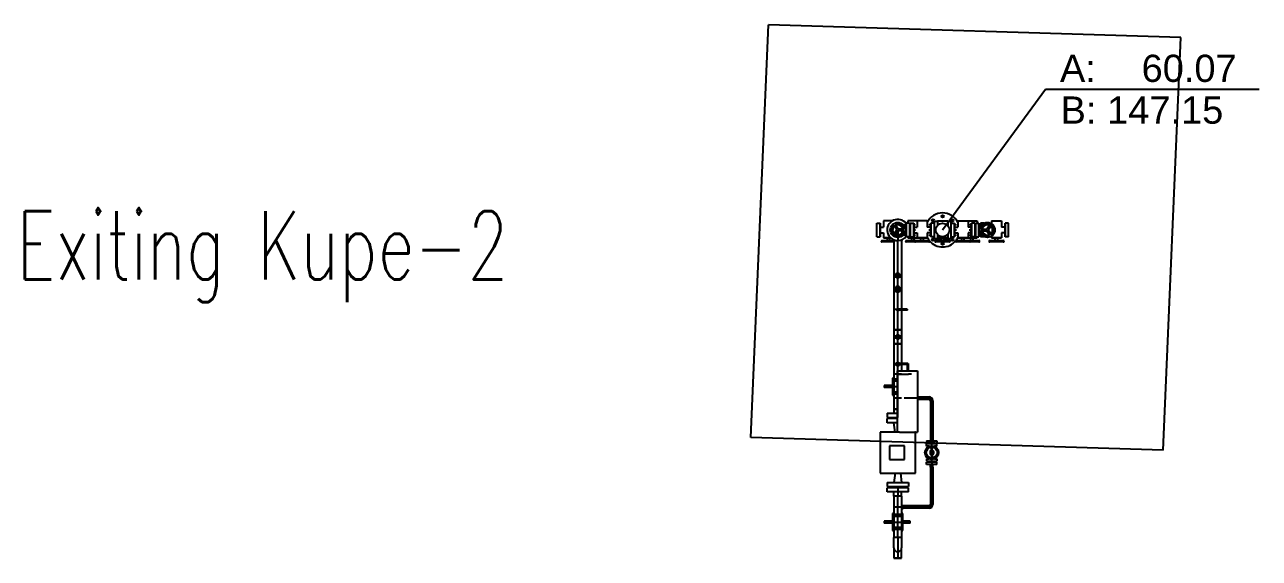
# Model space of a CAD drawing. Header units: inches. Extents: x 517790 to 538444, y 301815 to 302461.
# Drawn here: x 517935.53 to 517952.66, y 302345.49 to 302352.89 of the extents above; entities that cross this region are included whole.
import ezdxf
from ezdxf.enums import TextEntityAlignment as Align

# ---------------------------------------------------------------- set-up
doc = ezdxf.new("R2010")
doc.units = ezdxf.units.IN
doc.header["$MEASUREMENT"] = 0
doc.layers.add('硅胶总平面底图 工艺装置区', color=253, linetype='Continuous')
doc.layers.add('硅胶总平面底图0804', color=253, linetype='Continuous')
doc.styles.add('HZTXTS', font='SIMPLEXS.shx', dxfattribs={"width": 0.7, "height": 800, "bigfont": 'HZTXT.shx'})
doc.styles.get("Standard").update_dxf_attribs({"font": 'arial.ttf'})

msp = doc.modelspace()

# ---------------------------------------------------------------- linework, layer by layer
at = {"layer": '硅胶总平面底图 工艺装置区', "color": 253, "linetype": 'Continuous', "lineweight": -3}
for p, q in [((517948.267, 302350.047), (517949.697, 302351.997)), ((517949.697, 302351.997), (517952.662, 302351.997)), ((517947.518, 302350.173), (517947.447, 302350.173)), ((517947.518, 302350.173), (517947.447, 302350.173)), ((517947.447, 302350.173), (517947.447, 302350.084)), ((517947.57, 302350.173), (517947.518, 302350.173)), ((517947.57, 302350.173), (517947.518, 302350.173)), ((517947.857, 302350.173), (517947.786, 302350.173)), ((517947.857, 302350.173), (517947.786, 302350.173)), ((517947.786, 302350.173), (517947.786, 302350.141)), ((517947.913, 302350.173), (517947.857, 302350.173)), ((517947.913, 302350.173), (517947.857, 302350.173)), ((517948.054, 302350.173), (517947.913, 302350.173)), ((517948.054, 302350.173), (517947.913, 302350.173)), ((517947.913, 302350.173), (517947.913, 302350.084)), ((517948.054, 302350.173), (517948.054, 302350.084)), ((517948.149, 302350.165), (517948.149, 302349.929)), ((517948.149, 302350.165), (517948.149, 302349.929)), ((517948.196, 302350.165), (517948.149, 302350.165)), ((517948.196, 302350.165), (517948.149, 302350.165)), ((517948.196, 302350.173), (517948.338, 302350.173)), ((517948.196, 302350.173), (517948.338, 302350.173)), ((517948.196, 302350.173), (517948.196, 302350.109)), ((517948.338, 302350.173), (517948.338, 302350.109)), ((517948.385, 302350.165), (517948.338, 302350.165)), ((517948.385, 302350.165), (517948.338, 302350.165)), ((517948.385, 302349.929), (517948.385, 302350.165)), ((517948.385, 302349.929), (517948.385, 302350.165)), ((517948.479, 302350.173), (517948.621, 302350.173)), ((517948.479, 302350.173), (517948.621, 302350.173)), ((517948.479, 302350.173), (517948.479, 302350.084)), ((517948.621, 302350.173), (517948.677, 302350.173)), ((517948.621, 302350.173), (517948.677, 302350.173)), ((517948.621, 302350.173), (517948.621, 302350.084)), ((517948.677, 302350.173), (517948.748, 302350.173)), ((517948.677, 302350.173), (517948.748, 302350.173)), ((517948.748, 302350.173), (517948.748, 302350.141)), ((517948.945, 302350.173), (517949.016, 302350.173)), ((517948.945, 302350.173), (517949.016, 302350.173)), ((517948.945, 302350.173), (517948.945, 302350.134)), ((517949.016, 302350.173), (517949.086, 302350.173)), ((517949.016, 302350.173), (517949.086, 302350.173)), ((517949.086, 302350.173), (517949.086, 302350.084)), ((517947.353, 302349.952), (517947.353, 302350.141)), ((517947.353, 302349.952), (517947.353, 302350.141)), ((517947.353, 302350.141), (517947.4, 302350.141)), ((517947.4, 302350.141), (517947.4, 302349.952)), ((517947.4, 302349.952), (517947.4, 302350.141)), ((517947.4, 302350.084), (517947.447, 302350.084)), ((517947.4, 302350.009), (517947.447, 302350.009)), ((517947.447, 302350.009), (517947.447, 302349.937)), ((517947.594, 302350.115), (517947.634, 302350.047)), ((517947.594, 302349.978), (517947.634, 302350.047)), ((517947.611, 302350.124), (517947.65, 302350.056)), ((517947.611, 302349.969), (517947.65, 302350.037)), ((517947.645, 302350.037), (517947.645, 302349.903)), ((517947.729, 302350.056), (517947.65, 302350.056)), ((517947.729, 302350.037), (517947.65, 302350.037)), ((517947.705, 302350.084), (517947.721, 302350.084)), ((517947.721, 302350.084), (517947.705, 302350.084)), ((517947.705, 302350.009), (517947.721, 302350.009)), ((517947.721, 302350.009), (517947.705, 302350.009)), ((517947.742, 302350.127), (517947.742, 302350.108)), ((517947.742, 302350.108), (517947.742, 302350.127)), ((517947.763, 302350.127), (517947.742, 302350.127)), ((517947.763, 302350.108), (517947.742, 302350.108)), ((517947.742, 302350.084), (517947.763, 302350.084)), ((517947.763, 302350.084), (517947.742, 302350.084)), ((517947.742, 302350.009), (517947.763, 302350.009)), ((517947.763, 302350.009), (517947.742, 302350.009)), ((517947.763, 302350.056), (517947.748, 302350.056)), ((517947.763, 302350.037), (517947.748, 302350.037)), ((517947.763, 302349.952), (517947.763, 302350.141)), ((517947.763, 302350.141), (517947.763, 302349.952)), ((517947.81, 302350.141), (517947.763, 302350.141)), ((517947.81, 302350.141), (517947.763, 302350.141)), ((517947.81, 302350.141), (517947.81, 302349.952)), ((517947.81, 302350.141), (517947.81, 302349.952)), ((517947.818, 302350.127), (517947.81, 302350.127)), ((517947.818, 302350.108), (517947.81, 302350.108)), ((517947.818, 302350.056), (517947.81, 302350.056)), ((517947.818, 302350.037), (517947.81, 302350.037)), ((517947.818, 302350.141), (517947.818, 302349.952)), ((517947.818, 302350.141), (517947.818, 302349.952)), ((517947.818, 302350.141), (517947.866, 302350.141)), ((517947.866, 302349.952), (517947.866, 302350.141)), ((517947.866, 302350.141), (517947.866, 302349.952)), ((517947.884, 302350.127), (517947.866, 302350.127)), ((517947.884, 302350.108), (517947.866, 302350.108)), ((517947.866, 302350.084), (517947.913, 302350.084)), ((517947.884, 302350.056), (517947.866, 302350.056)), ((517947.884, 302350.037), (517947.866, 302350.037)), ((517947.866, 302350.009), (517947.913, 302350.009)), ((517947.884, 302350.108), (517947.884, 302350.127)), ((517947.884, 302350.108), (517947.884, 302350.127)), ((517947.884, 302350.037), (517947.884, 302350.056)), ((517947.884, 302350.037), (517947.884, 302350.056)), ((517947.913, 302350.009), (517947.913, 302349.937)), ((517948.102, 302350.084), (517948.054, 302350.084)), ((517948.054, 302350.009), (517948.054, 302349.937)), ((517948.102, 302350.009), (517948.054, 302350.009)), ((517948.089, 302350.127), (517948.089, 302350.108)), ((517948.089, 302350.108), (517948.089, 302350.127)), ((517948.102, 302350.127), (517948.089, 302350.127)), ((517948.102, 302350.108), (517948.089, 302350.108)), ((517948.089, 302350.056), (517948.089, 302350.037)), ((517948.089, 302350.037), (517948.089, 302350.056)), ((517948.102, 302350.056), (517948.089, 302350.056)), ((517948.102, 302350.037), (517948.089, 302350.037)), ((517948.102, 302349.952), (517948.102, 302350.141)), ((517948.102, 302350.141), (517948.102, 302349.952)), ((517948.149, 302350.141), (517948.102, 302350.141)), ((517948.385, 302350.141), (517948.432, 302350.141)), ((517948.432, 302349.952), (517948.432, 302350.141)), ((517948.432, 302350.141), (517948.432, 302349.952)), ((517948.432, 302350.127), (517948.445, 302350.127)), ((517948.432, 302350.108), (517948.445, 302350.108)), ((517948.432, 302350.084), (517948.479, 302350.084)), ((517948.432, 302350.056), (517948.445, 302350.056)), ((517948.432, 302350.037), (517948.445, 302350.037)), ((517948.432, 302350.009), (517948.479, 302350.009)), ((517948.445, 302350.127), (517948.445, 302350.108)), ((517948.445, 302350.108), (517948.445, 302350.127)), ((517948.445, 302350.056), (517948.445, 302350.037)), ((517948.445, 302350.037), (517948.445, 302350.056)), ((517948.479, 302350.009), (517948.479, 302349.937)), ((517948.668, 302350.084), (517948.621, 302350.084)), ((517948.621, 302350.009), (517948.621, 302349.937)), ((517948.668, 302350.009), (517948.621, 302350.009)), ((517948.65, 302350.108), (517948.65, 302350.127)), ((517948.65, 302350.108), (517948.65, 302350.127)), ((517948.65, 302350.127), (517948.668, 302350.127)), ((517948.65, 302350.108), (517948.668, 302350.108)), ((517948.65, 302350.037), (517948.65, 302350.056)), ((517948.65, 302350.037), (517948.65, 302350.056)), ((517948.65, 302350.056), (517948.668, 302350.056)), ((517948.65, 302350.037), (517948.668, 302350.037)), ((517948.668, 302349.952), (517948.668, 302350.141)), ((517948.668, 302350.141), (517948.668, 302349.952)), ((517948.715, 302350.141), (517948.668, 302350.141)), ((517948.715, 302350.141), (517948.715, 302349.952)), ((517948.715, 302350.141), (517948.715, 302349.952)), ((517948.715, 302350.127), (517948.724, 302350.127)), ((517948.715, 302350.108), (517948.724, 302350.108)), ((517948.715, 302350.056), (517948.724, 302350.056)), ((517948.715, 302350.037), (517948.724, 302350.037)), ((517948.724, 302350.141), (517948.724, 302349.952)), ((517948.724, 302350.141), (517948.724, 302349.952)), ((517948.724, 302350.141), (517948.771, 302350.141)), ((517948.724, 302350.141), (517948.771, 302350.141)), ((517948.771, 302349.952), (517948.771, 302350.141)), ((517948.771, 302350.141), (517948.771, 302349.952)), ((517948.771, 302350.127), (517948.792, 302350.127)), ((517948.771, 302350.108), (517948.792, 302350.108)), ((517948.792, 302350.084), (517948.771, 302350.084)), ((517948.771, 302350.084), (517948.792, 302350.084)), ((517948.771, 302350.056), (517948.785, 302350.056)), ((517948.771, 302350.037), (517948.785, 302350.037)), ((517948.792, 302350.009), (517948.771, 302350.009)), ((517948.771, 302350.009), (517948.792, 302350.009)), ((517948.792, 302350.127), (517948.792, 302350.108)), ((517948.792, 302350.108), (517948.792, 302350.127)), ((517948.795, 302350.127), (517948.792, 302350.127)), ((517948.795, 302350.108), (517948.792, 302350.108)), ((517948.795, 302350.141), (517948.795, 302350.09)), ((517948.795, 302350.09), (517948.795, 302350.141)), ((517948.842, 302350.141), (517948.795, 302350.141)), ((517948.795, 302350.003), (517948.795, 302349.952)), ((517948.795, 302349.952), (517948.795, 302350.003)), ((517948.804, 302350.056), (517948.883, 302350.056)), ((517948.804, 302350.037), (517948.883, 302350.037)), ((517948.829, 302350.084), (517948.813, 302350.084)), ((517948.813, 302350.084), (517948.829, 302350.084)), ((517948.829, 302350.009), (517948.813, 302350.009)), ((517948.813, 302350.009), (517948.829, 302350.009)), ((517948.842, 302350.139), (517948.842, 302350.141)), ((517948.842, 302350.139), (517948.842, 302350.141)), ((517948.923, 302350.124), (517948.883, 302350.056)), ((517948.923, 302349.969), (517948.883, 302350.037)), ((517948.939, 302350.115), (517948.9, 302350.047)), ((517948.939, 302349.978), (517948.9, 302350.047)), ((517949.134, 302350.084), (517949.086, 302350.084)), ((517949.134, 302350.009), (517949.086, 302350.009)), ((517949.086, 302350.009), (517949.086, 302349.937)), ((517949.134, 302350.141), (517949.134, 302349.952)), ((517949.134, 302349.952), (517949.134, 302350.141)), ((517949.181, 302350.141), (517949.134, 302350.141)), ((517949.181, 302349.952), (517949.181, 302350.141)), ((517949.181, 302349.952), (517949.181, 302350.141)), ((517947.353, 302349.952), (517947.4, 302349.952)), ((517947.424, 302349.899), (517947.591, 302349.899)), ((517947.591, 302349.88), (517947.424, 302349.88)), ((517947.447, 302349.937), (517947.518, 302349.937)), ((517947.518, 302349.937), (517947.447, 302349.937)), ((517947.502, 302349.899), (517947.502, 302349.937)), ((517947.518, 302349.937), (517947.547, 302349.937)), ((517947.547, 302349.937), (517947.518, 302349.937)), ((517947.535, 302349.899), (517947.535, 302349.937)), ((517947.591, 302349.91), (517947.591, 302349.903)), ((517947.615, 302349.903), (517947.591, 302349.903)), ((517947.591, 302349.903), (517947.591, 302349.414)), ((517947.615, 302349.903), (517947.591, 302349.903)), ((517947.645, 302349.9), (517947.645, 302349.903)), ((517947.645, 302349.903), (517947.645, 302349.903)), ((517947.645, 302349.903), (517947.645, 302349.903)), ((517947.645, 302349.447), (517947.645, 302349.9)), ((517947.699, 302349.903), (517947.674, 302349.903)), ((517947.699, 302349.903), (517947.674, 302349.903)), ((517947.699, 302349.903), (517947.699, 302349.91)), ((517947.699, 302349.903), (517947.699, 302349.414)), ((517947.742, 302349.985), (517947.742, 302349.966)), ((517947.742, 302349.966), (517947.742, 302349.985)), ((517947.763, 302349.985), (517947.742, 302349.985)), ((517947.763, 302349.966), (517947.742, 302349.966)), ((517947.81, 302349.952), (517947.763, 302349.952)), ((517947.81, 302349.952), (517947.763, 302349.952)), ((517947.763, 302349.899), (517947.889, 302349.899)), ((517947.889, 302349.88), (517947.763, 302349.88)), ((517947.786, 302349.952), (517947.786, 302349.937)), ((517947.786, 302349.937), (517947.857, 302349.937)), ((517947.857, 302349.937), (517947.786, 302349.937)), ((517947.818, 302349.985), (517947.81, 302349.985)), ((517947.818, 302349.966), (517947.81, 302349.966)), ((517947.818, 302349.952), (517947.866, 302349.952)), ((517947.84, 302349.899), (517947.84, 302349.937)), ((517947.857, 302349.937), (517947.913, 302349.937)), ((517947.913, 302349.937), (517947.857, 302349.937)), ((517947.884, 302349.985), (517947.866, 302349.985)), ((517947.884, 302349.966), (517947.866, 302349.966)), ((517947.873, 302349.899), (517947.873, 302349.937)), ((517947.884, 302349.966), (517947.884, 302349.985)), ((517947.884, 302349.966), (517947.884, 302349.985)), ((517947.889, 302349.899), (517948.078, 302349.899)), ((517948.078, 302349.88), (517947.889, 302349.88)), ((517947.913, 302349.937), (517948.054, 302349.937)), ((517948.054, 302349.937), (517947.913, 302349.937)), ((517947.967, 302349.899), (517947.967, 302349.937)), ((517948, 302349.899), (517948, 302349.937)), ((517948.089, 302349.985), (517948.089, 302349.966)), ((517948.089, 302349.966), (517948.089, 302349.985)), ((517948.102, 302349.985), (517948.089, 302349.985)), ((517948.102, 302349.966), (517948.089, 302349.966)), ((517948.149, 302349.952), (517948.102, 302349.952)), ((517948.149, 302349.929), (517948.25, 302349.929)), ((517948.149, 302349.929), (517948.25, 302349.929)), ((517948.172, 302349.899), (517948.361, 302349.899)), ((517948.361, 302349.88), (517948.172, 302349.88)), ((517948.196, 302349.984), (517948.196, 302349.937)), ((517948.338, 302349.937), (517948.196, 302349.937)), ((517948.196, 302349.937), (517948.338, 302349.937)), ((517948.25, 302349.899), (517948.25, 302349.937)), ((517948.283, 302349.899), (517948.283, 302349.937)), ((517948.283, 302349.929), (517948.385, 302349.929)), ((517948.283, 302349.929), (517948.385, 302349.929)), ((517948.338, 302349.984), (517948.338, 302349.937)), ((517948.385, 302349.952), (517948.432, 302349.952)), ((517948.432, 302349.985), (517948.445, 302349.985)), ((517948.432, 302349.966), (517948.445, 302349.966)), ((517948.445, 302349.985), (517948.445, 302349.966)), ((517948.445, 302349.966), (517948.445, 302349.985)), ((517948.456, 302349.899), (517948.644, 302349.899)), ((517948.644, 302349.88), (517948.456, 302349.88)), ((517948.621, 302349.937), (517948.479, 302349.937)), ((517948.479, 302349.937), (517948.621, 302349.937)), ((517948.534, 302349.899), (517948.534, 302349.937)), ((517948.567, 302349.899), (517948.567, 302349.937)), ((517948.677, 302349.937), (517948.621, 302349.937)), ((517948.621, 302349.937), (517948.677, 302349.937)), ((517948.644, 302349.899), (517948.771, 302349.899)), ((517948.771, 302349.88), (517948.644, 302349.88)), ((517948.65, 302349.966), (517948.65, 302349.985)), ((517948.65, 302349.966), (517948.65, 302349.985)), ((517948.65, 302349.985), (517948.668, 302349.985)), ((517948.65, 302349.966), (517948.668, 302349.966)), ((517948.66, 302349.899), (517948.66, 302349.937)), ((517948.715, 302349.952), (517948.668, 302349.952)), ((517948.748, 302349.937), (517948.677, 302349.937)), ((517948.677, 302349.937), (517948.748, 302349.937)), ((517948.693, 302349.899), (517948.693, 302349.937)), ((517948.715, 302349.985), (517948.724, 302349.985)), ((517948.715, 302349.966), (517948.724, 302349.966)), ((517948.724, 302349.952), (517948.771, 302349.952)), ((517948.724, 302349.952), (517948.771, 302349.952)), ((517948.748, 302349.952), (517948.748, 302349.937)), ((517948.771, 302349.985), (517948.792, 302349.985)), ((517948.771, 302349.966), (517948.792, 302349.966)), ((517948.792, 302349.985), (517948.792, 302349.966)), ((517948.792, 302349.966), (517948.792, 302349.985)), ((517948.795, 302349.985), (517948.792, 302349.985)), ((517948.795, 302349.966), (517948.792, 302349.966)), ((517948.842, 302349.952), (517948.795, 302349.952)), ((517948.842, 302349.952), (517948.842, 302349.954)), ((517948.842, 302349.952), (517948.842, 302349.954)), ((517948.921, 302349.899), (517949.11, 302349.899)), ((517949.11, 302349.88), (517948.921, 302349.88)), ((517948.945, 302349.959), (517948.945, 302349.937)), ((517949.016, 302349.937), (517948.945, 302349.937)), ((517948.945, 302349.937), (517949.016, 302349.937)), ((517948.999, 302349.899), (517948.999, 302349.937)), ((517949.086, 302349.937), (517949.016, 302349.937)), ((517949.016, 302349.937), (517949.086, 302349.937)), ((517949.032, 302349.899), (517949.032, 302349.937)), ((517949.181, 302349.952), (517949.134, 302349.952)), ((517947.699, 302349.414), (517947.591, 302349.414)), ((517947.591, 302349.414), (517947.591, 302349.225)), ((517947.598, 302349.43), (517947.645, 302349.43)), ((517947.598, 302349.43), (517947.598, 302349.398)), ((517947.598, 302349.398), (517947.645, 302349.398)), ((517947.645, 302349.414), (517947.645, 302349.447)), ((517947.645, 302349.43), (517947.692, 302349.43)), ((517947.645, 302349.381), (517947.645, 302349.414)), ((517947.645, 302349.414), (517947.645, 302349.414)), ((517947.645, 302349.414), (517947.645, 302349.414)), ((517947.645, 302349.398), (517947.692, 302349.398)), ((517947.645, 302349.265), (517947.645, 302349.381)), ((517947.692, 302349.43), (517947.692, 302349.398)), ((517947.699, 302349.414), (517947.699, 302349.225)), ((517947.699, 302349.225), (517947.591, 302349.225)), ((517947.591, 302349.225), (517947.591, 302348.942)), ((517947.598, 302349.241), (517947.645, 302349.241)), ((517947.598, 302349.241), (517947.598, 302349.21)), ((517947.598, 302349.21), (517947.645, 302349.21)), ((517947.645, 302349.225), (517947.645, 302349.265)), ((517947.645, 302349.241), (517947.692, 302349.241)), ((517947.645, 302349.186), (517947.645, 302349.225)), ((517947.645, 302349.225), (517947.645, 302349.225)), ((517947.645, 302349.225), (517947.645, 302349.225)), ((517947.645, 302349.21), (517947.692, 302349.21)), ((517947.645, 302348.957), (517947.645, 302349.186)), ((517947.692, 302349.241), (517947.692, 302349.21)), ((517947.699, 302349.225), (517947.699, 302348.949)), ((517947.699, 302348.942), (517947.591, 302348.942)), ((517947.591, 302348.942), (517947.591, 302348.663)), ((517947.645, 302348.949), (517947.645, 302348.957)), ((517947.645, 302348.927), (517947.645, 302348.935)), ((517947.645, 302348.663), (517947.645, 302348.927)), ((517947.775, 302348.949), (517947.652, 302348.949)), ((517947.775, 302348.935), (517947.652, 302348.935)), ((517947.699, 302348.935), (517947.699, 302348.663)), ((517947.775, 302348.949), (517947.775, 302348.942)), ((517947.775, 302348.942), (517947.775, 302348.935)), ((517947.699, 302348.663), (517947.591, 302348.663)), ((517947.591, 302348.663), (517947.645, 302348.663)), ((517947.591, 302348.663), (517947.591, 302348.466)), ((517947.645, 302348.663), (517947.645, 302348.663)), ((517947.645, 302348.663), (517947.645, 302348.663)), ((517947.645, 302348.593), (517947.645, 302348.663)), ((517947.645, 302348.663), (517947.699, 302348.663)), ((517947.699, 302348.663), (517947.699, 302348.466)), ((517947.699, 302348.466), (517947.591, 302348.466)), ((517947.591, 302348.466), (517947.591, 302348.187)), ((517947.591, 302348.466), (517947.645, 302348.466)), ((517947.598, 302348.58), (517947.645, 302348.58)), ((517947.598, 302348.58), (517947.598, 302348.549)), ((517947.598, 302348.549), (517947.645, 302348.549)), ((517947.645, 302348.536), (517947.645, 302348.593)), ((517947.645, 302348.58), (517947.692, 302348.58)), ((517947.645, 302348.549), (517947.692, 302348.549)), ((517947.645, 302348.466), (517947.645, 302348.536)), ((517947.645, 302348.213), (517947.645, 302348.466)), ((517947.645, 302348.466), (517947.645, 302348.466)), ((517947.645, 302348.466), (517947.699, 302348.466)), ((517947.692, 302348.58), (517947.692, 302348.549)), ((517947.699, 302348.466), (517947.699, 302348.194)), ((517947.699, 302348.187), (517947.591, 302348.187)), ((517947.591, 302348.187), (517947.591, 302348.045)), ((517947.645, 302348.194), (517947.645, 302348.213)), ((517947.645, 302348.161), (517947.645, 302348.18)), ((517947.645, 302348.092), (517947.645, 302348.161)), ((517947.784, 302348.194), (517947.67, 302348.194)), ((517947.784, 302348.18), (517947.67, 302348.18)), ((517947.699, 302348.18), (517947.699, 302348.092)), ((517947.775, 302348.196), (517947.782, 302348.196)), ((517947.775, 302348.196), (517947.775, 302348.194)), ((517947.775, 302348.18), (517947.775, 302348.092)), ((517947.782, 302348.196), (517947.789, 302348.196)), ((517947.784, 302348.194), (517947.784, 302348.187)), ((517947.784, 302348.187), (517947.784, 302348.18)), ((517947.789, 302348.196), (517947.789, 302348.092)), ((517947.574, 302347.993), (517947.574, 302347.757)), ((517947.574, 302347.993), (517947.574, 302347.757)), ((517947.591, 302347.993), (517947.574, 302347.993)), ((517947.591, 302347.993), (517947.574, 302347.993)), ((517947.583, 302347.979), (517947.635, 302347.979)), ((517947.635, 302347.979), (517947.583, 302347.979)), ((517947.583, 302347.97), (517947.583, 302347.979)), ((517947.583, 302347.97), (517947.583, 302347.96)), ((517947.585, 302347.97), (517947.583, 302347.97)), ((517947.583, 302347.97), (517947.583, 302347.96)), ((517947.585, 302347.97), (517947.583, 302347.97)), ((517947.583, 302347.96), (517947.585, 302347.96)), ((517947.583, 302347.96), (517947.585, 302347.96)), ((517947.583, 302347.951), (517947.583, 302347.96)), ((517947.635, 302347.951), (517947.583, 302347.951)), ((517947.635, 302347.951), (517947.583, 302347.951)), ((517947.699, 302348.045), (517947.591, 302348.045)), ((517947.591, 302348.045), (517947.591, 302347.979)), ((517947.591, 302347.951), (517947.591, 302347.8)), ((517947.635, 302348.092), (517947.777, 302348.092)), ((517947.635, 302348.092), (517947.635, 302347.243)), ((517947.645, 302348.045), (517947.645, 302348.092)), ((517947.645, 302347.715), (517947.645, 302348.045)), ((517947.645, 302348.045), (517947.645, 302348.045)), ((517947.645, 302348.045), (517947.645, 302348.045)), ((517947.645, 302348.045), (517947.681, 302348.045)), ((517947.681, 302348.045), (517947.771, 302348.045)), ((517947.681, 302348.045), (517947.681, 302348.045)), ((517947.681, 302348.045), (517947.681, 302348.045)), ((517947.771, 302348.045), (517947.793, 302348.045)), ((517947.777, 302348.092), (517947.919, 302348.092)), ((517947.793, 302348.045), (517947.793, 302348.045)), ((517947.793, 302348.045), (517947.793, 302348.045)), ((517947.835, 302348.045), (517947.793, 302348.045)), ((517947.919, 302348.092), (517947.919, 302347.243)), ((517947.574, 302347.889), (517947.458, 302347.889)), ((517947.458, 302347.889), (517947.458, 302347.861)), ((517947.574, 302347.861), (517947.458, 302347.861)), ((517947.499, 302347.889), (517947.499, 302347.891)), ((517947.499, 302347.891), (517947.546, 302347.891)), ((517947.546, 302347.891), (517947.546, 302347.889)), ((517947.583, 302347.8), (517947.635, 302347.8)), ((517947.635, 302347.8), (517947.583, 302347.8)), ((517947.583, 302347.79), (517947.583, 302347.8)), ((517947.583, 302347.79), (517947.583, 302347.781)), ((517947.583, 302347.79), (517947.583, 302347.781)), ((517947.585, 302347.79), (517947.583, 302347.79)), ((517947.585, 302347.79), (517947.583, 302347.79)), ((517947.583, 302347.781), (517947.585, 302347.781)), ((517947.583, 302347.781), (517947.585, 302347.781)), ((517947.583, 302347.771), (517947.583, 302347.781)), ((517947.635, 302347.771), (517947.583, 302347.771)), ((517947.635, 302347.771), (517947.583, 302347.771)), ((517947.591, 302347.875), (517947.635, 302347.875)), ((517947.591, 302347.771), (517947.591, 302347.715)), ((517947.574, 302347.757), (517947.591, 302347.757)), ((517947.574, 302347.757), (517947.591, 302347.757)), ((517947.699, 302347.715), (517947.591, 302347.715)), ((517947.591, 302347.715), (517947.591, 302347.564)), ((517947.645, 302347.564), (517947.645, 302347.715)), ((517947.645, 302347.715), (517947.645, 302347.715)), ((517947.645, 302347.715), (517947.645, 302347.715)), ((517947.919, 302347.715), (517947.735, 302347.715)), ((517947.735, 302347.715), (517947.735, 302347.715)), ((517947.735, 302347.715), (517947.735, 302347.715)), ((517947.919, 302347.731), (517948.081, 302347.731)), ((517948.081, 302347.715), (517947.919, 302347.715)), ((517947.919, 302347.699), (517948.081, 302347.699)), ((517948.081, 302347.699), (517948.081, 302347.731)), ((517948.081, 302347.731), (517948.081, 302347.699)), ((517948.081, 302347.715), (517948.081, 302347.715)), ((517948.081, 302347.715), (517948.081, 302347.715)), ((517948.133, 302347.679), (517948.101, 302347.679)), ((517948.101, 302347.679), (517948.101, 302347.161)), ((517948.101, 302347.679), (517948.133, 302347.679)), ((517948.117, 302347.161), (517948.117, 302347.679)), ((517948.117, 302347.679), (517948.117, 302347.679)), ((517948.117, 302347.679), (517948.117, 302347.679)), ((517948.133, 302347.679), (517948.133, 302347.161)), ((517947.498, 302347.505), (517947.635, 302347.505)), ((517947.498, 302347.505), (517947.498, 302347.447)), ((517947.498, 302347.447), (517947.635, 302347.447)), ((517947.635, 302347.432), (517947.498, 302347.432)), ((517947.498, 302347.373), (517947.498, 302347.432)), ((517947.635, 302347.564), (517947.591, 302347.564)), ((517947.591, 302347.564), (517947.635, 302347.564)), ((517947.591, 302347.564), (517947.591, 302347.505)), ((517947.645, 302347.447), (517947.645, 302347.564)), ((517947.635, 302347.373), (517947.498, 302347.373)), ((517947.635, 302347.373), (517947.591, 302347.373)), ((517947.608, 302347.243), (517947.591, 302347.373)), ((517947.671, 302347.243), (517947.399, 302347.243)), ((517947.399, 302347.243), (517947.399, 302346.676)), ((517947.671, 302347.243), (517947.777, 302347.243)), ((517947.777, 302347.243), (517947.883, 302347.243)), ((517947.89, 302347.243), (517947.883, 302347.243)), ((517947.89, 302346.676), (517947.89, 302347.243)), ((517947.89, 302347.243), (517947.919, 302347.243)), ((517948.046, 302347.124), (517948.117, 302347.124)), ((517948.046, 302347.124), (517948.046, 302347.092)), ((517948.046, 302347.092), (517948.117, 302347.092)), ((517948.117, 302347.08), (517948.046, 302347.08)), ((517948.046, 302347.047), (517948.046, 302347.08)), ((517948.133, 302347.161), (517948.101, 302347.161)), ((517948.101, 302347.161), (517948.117, 302347.161)), ((517948.101, 302347.161), (517948.101, 302347.124)), ((517948.117, 302347.092), (517948.117, 302347.161)), ((517948.117, 302347.161), (517948.133, 302347.161)), ((517948.117, 302347.124), (517948.187, 302347.124)), ((517948.117, 302347.092), (517948.187, 302347.092)), ((517948.117, 302346.84), (517948.117, 302347.08)), ((517948.187, 302347.08), (517948.117, 302347.08)), ((517948.133, 302347.161), (517948.133, 302347.124)), ((517948.187, 302347.124), (517948.187, 302347.092)), ((517948.187, 302347.047), (517948.187, 302347.08)), ((517947.739, 302347.054), (517947.532, 302347.054)), ((517947.532, 302347.054), (517947.532, 302346.865)), ((517947.739, 302346.865), (517947.739, 302347.054)), ((517948.08, 302347.047), (517948.046, 302347.047)), ((517948.112, 302346.995), (517948.107, 302347.035)), ((517948.112, 302346.924), (517948.107, 302346.885)), ((517948.121, 302346.995), (517948.127, 302347.035)), ((517948.121, 302346.924), (517948.127, 302346.885)), ((517948.187, 302347.047), (517948.154, 302347.047)), ((517947.532, 302346.865), (517947.739, 302346.865)), ((517948.046, 302346.873), (517948.08, 302346.873)), ((517948.046, 302346.873), (517948.046, 302346.84)), ((517948.046, 302346.84), (517948.117, 302346.84)), ((517948.117, 302346.828), (517948.046, 302346.828)), ((517948.046, 302346.795), (517948.046, 302346.828)), ((517948.117, 302346.795), (517948.046, 302346.795)), ((517948.101, 302346.759), (517948.101, 302346.795)), ((517948.133, 302346.759), (517948.101, 302346.759)), ((517948.101, 302346.759), (517948.101, 302346.24)), ((517948.117, 302346.759), (517948.101, 302346.759)), ((517948.117, 302346.84), (517948.187, 302346.84)), ((517948.117, 302346.828), (517948.117, 302346.759)), ((517948.187, 302346.828), (517948.117, 302346.828)), ((517948.187, 302346.795), (517948.117, 302346.795)), ((517948.117, 302346.24), (517948.117, 302346.759)), ((517948.133, 302346.759), (517948.117, 302346.759)), ((517948.133, 302346.759), (517948.133, 302346.795)), ((517948.133, 302346.759), (517948.133, 302346.24)), ((517948.154, 302346.873), (517948.187, 302346.873)), ((517948.187, 302346.873), (517948.187, 302346.84)), ((517948.187, 302346.795), (517948.187, 302346.828)), ((517947.399, 302346.676), (517947.89, 302346.676)), ((517947.608, 302346.676), (517947.591, 302346.546)), ((517947.682, 302346.676), (517947.699, 302346.546)), ((517947.498, 302346.546), (517947.645, 302346.546)), ((517947.498, 302346.546), (517947.498, 302346.488)), ((517947.498, 302346.488), (517947.645, 302346.488)), ((517947.645, 302346.473), (517947.498, 302346.473)), ((517947.498, 302346.414), (517947.498, 302346.473)), ((517947.645, 302346.414), (517947.498, 302346.414)), ((517947.591, 302346.546), (517947.645, 302346.546)), ((517947.591, 302346.356), (517947.591, 302346.414)), ((517947.645, 302346.546), (517947.792, 302346.546)), ((517947.645, 302346.546), (517947.699, 302346.546)), ((517947.645, 302346.488), (517947.792, 302346.488)), ((517947.645, 302346.473), (517947.645, 302346.356)), ((517947.792, 302346.473), (517947.645, 302346.473)), ((517947.792, 302346.414), (517947.645, 302346.414)), ((517947.699, 302346.356), (517947.699, 302346.414)), ((517947.792, 302346.546), (517947.792, 302346.488)), ((517947.792, 302346.414), (517947.792, 302346.473)), ((517947.699, 302346.356), (517947.591, 302346.356)), ((517947.591, 302346.356), (517947.591, 302346.204)), ((517947.645, 302346.356), (517947.591, 302346.356)), ((517947.645, 302346.204), (517947.645, 302346.356)), ((517947.699, 302346.356), (517947.645, 302346.356)), ((517947.699, 302346.356), (517947.699, 302346.221)), ((517947.699, 302346.221), (517947.712, 302346.228)), ((517947.712, 302346.228), (517947.712, 302346.181)), ((517947.735, 302346.22), (517947.712, 302346.228)), ((517948.133, 302346.24), (517948.101, 302346.24)), ((517948.101, 302346.24), (517948.133, 302346.24)), ((517948.117, 302346.24), (517948.117, 302346.24)), ((517948.117, 302346.24), (517948.117, 302346.24)), ((517947.574, 302346.115), (517947.574, 302345.879)), ((517947.574, 302346.115), (517947.574, 302345.879)), ((517947.591, 302346.115), (517947.574, 302346.115)), ((517947.591, 302346.115), (517947.574, 302346.115)), ((517947.583, 302346.101), (517947.645, 302346.101)), ((517947.645, 302346.101), (517947.583, 302346.101)), ((517947.583, 302346.091), (517947.583, 302346.101)), ((517947.585, 302346.091), (517947.583, 302346.091)), ((517947.585, 302346.091), (517947.583, 302346.091)), ((517947.583, 302346.091), (517947.583, 302346.082)), ((517947.583, 302346.091), (517947.583, 302346.082)), ((517947.583, 302346.082), (517947.585, 302346.082)), ((517947.583, 302346.082), (517947.585, 302346.082)), ((517947.583, 302346.072), (517947.583, 302346.082)), ((517947.645, 302346.072), (517947.583, 302346.072)), ((517947.645, 302346.072), (517947.583, 302346.072)), ((517947.699, 302346.204), (517947.591, 302346.204)), ((517947.591, 302346.204), (517947.591, 302346.101)), ((517947.591, 302346.072), (517947.591, 302345.921)), ((517947.645, 302346.101), (517947.645, 302346.204)), ((517947.645, 302346.204), (517947.645, 302346.204)), ((517947.645, 302346.204), (517947.645, 302346.204)), ((517947.645, 302346.072), (517947.645, 302346.101)), ((517947.645, 302346.101), (517947.706, 302346.101)), ((517947.706, 302346.101), (517947.645, 302346.101)), ((517947.645, 302345.921), (517947.645, 302346.072)), ((517947.706, 302346.072), (517947.645, 302346.072)), ((517947.706, 302346.072), (517947.645, 302346.072)), ((517947.699, 302346.187), (517947.699, 302346.101)), ((517947.699, 302346.187), (517947.712, 302346.181)), ((517947.716, 302346.115), (517947.699, 302346.115)), ((517947.716, 302346.115), (517947.699, 302346.115)), ((517947.699, 302346.072), (517947.699, 302345.921)), ((517947.706, 302346.091), (517947.705, 302346.091)), ((517947.706, 302346.091), (517947.705, 302346.091)), ((517947.705, 302346.082), (517947.706, 302346.082)), ((517947.705, 302346.082), (517947.706, 302346.082)), ((517947.706, 302346.091), (517947.706, 302346.101)), ((517947.706, 302346.082), (517947.706, 302346.091)), ((517947.706, 302346.082), (517947.706, 302346.091)), ((517947.706, 302346.072), (517947.706, 302346.082)), ((517947.735, 302346.189), (517947.712, 302346.181)), ((517947.716, 302345.879), (517947.716, 302346.115)), ((517947.716, 302345.879), (517947.716, 302346.115)), ((517947.735, 302346.189), (517947.735, 302346.22)), ((517948.081, 302346.22), (517947.735, 302346.22)), ((517947.735, 302346.22), (517947.735, 302346.189)), ((517947.735, 302346.204), (517948.081, 302346.204)), ((517947.735, 302346.204), (517947.735, 302346.204)), ((517947.735, 302346.204), (517947.735, 302346.204)), ((517948.081, 302346.189), (517947.735, 302346.189)), ((517948.081, 302346.189), (517948.081, 302346.22)), ((517948.081, 302346.22), (517948.081, 302346.189)), ((517948.081, 302346.204), (517948.081, 302346.204)), ((517948.081, 302346.204), (517948.081, 302346.204)), ((517947.574, 302346.011), (517947.458, 302346.011)), ((517947.458, 302346.011), (517947.458, 302345.983)), ((517947.574, 302346.011), (517947.458, 302346.011)), ((517947.458, 302346.011), (517947.458, 302345.983)), ((517947.574, 302345.983), (517947.458, 302345.983)), ((517947.574, 302345.983), (517947.458, 302345.983)), ((517947.499, 302346.011), (517947.499, 302346.013)), ((517947.499, 302346.013), (517947.546, 302346.013)), ((517947.546, 302346.013), (517947.546, 302346.011)), ((517947.583, 302345.921), (517947.645, 302345.921)), ((517947.645, 302345.921), (517947.583, 302345.921)), ((517947.583, 302345.912), (517947.583, 302345.921)), ((517947.585, 302345.912), (517947.583, 302345.912)), ((517947.585, 302345.912), (517947.583, 302345.912)), ((517947.583, 302345.912), (517947.583, 302345.902)), ((517947.583, 302345.912), (517947.583, 302345.902)), ((517947.583, 302345.902), (517947.585, 302345.902)), ((517947.583, 302345.902), (517947.585, 302345.902)), ((517947.583, 302345.893), (517947.583, 302345.902)), ((517947.645, 302345.893), (517947.583, 302345.893)), ((517947.645, 302345.893), (517947.583, 302345.893)), ((517947.591, 302345.997), (517947.699, 302345.997)), ((517947.591, 302345.893), (517947.591, 302345.782)), ((517947.645, 302345.893), (517947.645, 302345.921)), ((517947.645, 302345.921), (517947.706, 302345.921)), ((517947.706, 302345.921), (517947.645, 302345.921)), ((517947.645, 302345.782), (517947.645, 302345.893)), ((517947.706, 302345.893), (517947.645, 302345.893)), ((517947.706, 302345.893), (517947.645, 302345.893)), ((517947.699, 302345.893), (517947.699, 302345.782)), ((517947.706, 302345.912), (517947.705, 302345.912)), ((517947.706, 302345.912), (517947.705, 302345.912)), ((517947.705, 302345.902), (517947.706, 302345.902)), ((517947.705, 302345.902), (517947.706, 302345.902)), ((517947.706, 302345.912), (517947.706, 302345.921)), ((517947.706, 302345.902), (517947.706, 302345.912)), ((517947.706, 302345.902), (517947.706, 302345.912)), ((517947.706, 302345.893), (517947.706, 302345.902)), ((517947.819, 302346.011), (517947.716, 302346.011)), ((517947.819, 302346.011), (517947.716, 302346.011)), ((517947.819, 302345.983), (517947.716, 302345.983)), ((517947.819, 302345.983), (517947.716, 302345.983)), ((517947.819, 302345.983), (517947.819, 302346.011)), ((517947.819, 302345.983), (517947.819, 302346.011)), ((517947.574, 302345.879), (517947.591, 302345.879)), ((517947.574, 302345.879), (517947.591, 302345.879)), ((517947.699, 302345.782), (517947.591, 302345.782)), ((517947.699, 302345.782), (517947.591, 302345.782)), ((517947.591, 302345.638), (517947.591, 302345.782)), ((517947.645, 302345.782), (517947.645, 302345.782)), ((517947.645, 302345.782), (517947.645, 302345.782)), ((517947.645, 302345.782), (517947.645, 302345.638)), ((517947.699, 302345.879), (517947.716, 302345.879)), ((517947.699, 302345.879), (517947.716, 302345.879)), ((517947.699, 302345.782), (517947.699, 302345.638)), ((517947.591, 302345.638), (517947.591, 302345.494)), ((517947.645, 302345.638), (517947.645, 302345.584)), ((517947.645, 302345.584), (517947.645, 302345.494)), ((517947.699, 302345.494), (517947.699, 302345.638)), ((517947.591, 302345.494), (517947.645, 302345.494)), ((517947.645, 302345.494), (517947.591, 302345.494)), ((517947.645, 302345.494), (517947.699, 302345.494)), ((517947.645, 302345.494), (517947.645, 302345.494)), ((517947.645, 302345.494), (517947.645, 302345.494)), ((517947.699, 302345.494), (517947.645, 302345.494))]:
    msp.add_line(p, q, dxfattribs=at)
for centre, radius in [((517948.132, 302350.182), 0.0165), ((517948.132, 302350.182), 0.0165), ((517948.267, 302350.235), 0.0165), ((517948.267, 302350.235), 0.0165), ((517948.402, 302350.182), 0.0165), ((517948.402, 302350.182), 0.0165), ((517947.645, 302350.047), 0.104), ((517948.267, 302350.047), 0.0944), ((517948.267, 302350.047), 0.0944), ((517948.889, 302350.047), 0.104), ((517948.132, 302349.912), 0.0165), ((517948.132, 302349.912), 0.0165), ((517948.267, 302349.858), 0.0165), ((517948.267, 302349.858), 0.0165), ((517948.402, 302349.912), 0.0165), ((517948.402, 302349.912), 0.0165), ((517947.645, 302348.942), 0.0101), ((517947.768, 302348.942), 0.00708), ((517947.645, 302348.187), 0.0263), ((517947.645, 302348.187), 0.0233), ((517947.645, 302348.187), 0.0158), ((517947.777, 302348.187), 0.00708), ((517948.117, 302346.96), 0.0944), ((517948.117, 302346.96), 0.0755), ((517948.117, 302346.96), 0.00944)]:
    msp.add_circle(centre, radius, dxfattribs=at)
for centre, radius, start, end in [((517947.645, 302350.047), 0.147, 36.5177, 270), ((517948.267, 302350.047), 0.236, 90, 154.1746), ((517948.267, 302350.047), 0.236, 90, 154.1746), ((517948.267, 302350.047), 0.236, 25.8254, 90), ((517948.267, 302350.047), 0.236, 25.8254, 90), ((517947.645, 302350.047), 0.085, 126.3794, 233.6206), ((517947.645, 302350.047), 0.0708, 127.6623, 232.3377), ((517947.645, 302350.047), 0.0708, 127.6623, 232.3377), ((517947.645, 302350.047), 0.085, 6.3794, 113.6206), ((517947.645, 302350.047), 0.085, 246.3794, 353.6206), ((517947.645, 302350.047), 0.0708, 7.6623, 112.3377), ((517947.645, 302350.047), 0.0708, 7.6623, 112.3377), ((517947.645, 302350.047), 0.0165, 154.8499, 205.1501), ((517947.645, 302350.047), 0.0165, 154.8499, 205.1501), ((517947.645, 302350.047), 0.0708, 270, 352.3377), ((517947.645, 302350.047), 0.0708, 270, 352.3377), ((517947.645, 302350.047), 0.0165, 34.8499, 85.1501), ((517947.645, 302350.047), 0.0165, 34.8499, 85.1501), ((517947.645, 302350.047), 0.0165, 274.8499, 325.1501), ((517947.645, 302350.047), 0.0165, 274.8499, 325.1501), ((517948.889, 302350.047), 0.085, 66.3794, 173.6206), ((517948.889, 302350.047), 0.085, 186.3794, 293.6206), ((517948.889, 302350.047), 0.0708, 67.6623, 172.3377), ((517948.889, 302350.047), 0.0708, 67.6623, 172.3377), ((517948.889, 302350.047), 0.0708, 187.6623, 270), ((517948.889, 302350.047), 0.0708, 187.6623, 270), ((517948.889, 302350.047), 0.0165, 94.8499, 145.1501), ((517948.889, 302350.047), 0.0165, 94.8499, 145.1501), ((517948.889, 302350.047), 0.0165, 214.8499, 265.1501), ((517948.889, 302350.047), 0.0165, 214.8499, 265.1501), ((517948.889, 302350.047), 0.0165, 334.8499, 25.1501), ((517948.889, 302350.047), 0.0165, 334.8499, 25.1501), ((517948.889, 302350.047), 0.0708, 307.6623, 52.3377), ((517948.889, 302350.047), 0.0708, 307.6623, 52.3377), ((517948.889, 302350.047), 0.085, 0, 53.6206), ((517948.889, 302350.047), 0.085, 306.3794, 0), ((517947.424, 302349.89), 0.00944, 90, 270), ((517947.645, 302350.047), 0.0708, 247.6623, 270), ((517947.645, 302350.047), 0.0708, 247.6623, 270), ((517947.645, 302350.047), 0.147, 270, 323.4823), ((517947.763, 302349.89), 0.00944, 90, 270), ((517947.889, 302349.89), 0.00944, 90, 270), ((517948.267, 302350.047), 0.236, 205.8254, 219.41), ((517948.267, 302350.047), 0.236, 205.8254, 219.41), ((517948.078, 302349.89), 0.00944, 270, 90), ((517948.267, 302350.047), 0.236, 219.9588, 320.0412), ((517948.267, 302350.047), 0.236, 219.9588, 320.0412), ((517948.172, 302349.89), 0.00944, 90, 270), ((517948.361, 302349.89), 0.00944, 270, 90), ((517948.456, 302349.89), 0.00944, 90, 270), ((517948.267, 302350.047), 0.236, 320.59, 334.1746), ((517948.267, 302350.047), 0.236, 320.59, 334.1746), ((517948.644, 302349.89), 0.00944, 270, 90), ((517948.771, 302349.89), 0.00944, 270, 90), ((517948.889, 302350.047), 0.0708, 270, 292.3377), ((517948.889, 302350.047), 0.0708, 270, 292.3377), ((517948.921, 302349.89), 0.00944, 90, 270), ((517949.11, 302349.89), 0.00944, 270, 90), ((517947.645, 302349.414), 0.0325, 90, 151.1262), ((517947.645, 302349.414), 0.0325, 208.8738, 331.1262), ((517947.645, 302349.414), 0.0217, 90, 133.5875), ((517947.645, 302349.414), 0.0217, 226.4125, 313.5875), ((517947.645, 302349.414), 0.0325, 28.8738, 90), ((517947.645, 302349.414), 0.0217, 46.4125, 90), ((517947.645, 302349.225), 0.0394, 90, 156.4784), ((517947.645, 302349.225), 0.0394, 203.5216, 336.4784), ((517947.645, 302349.225), 0.0263, 90, 143.2274), ((517947.645, 302349.225), 0.0263, 216.7726, 323.2274), ((517947.645, 302349.225), 0.0394, 23.5216, 90), ((517947.645, 302349.225), 0.0263, 36.7726, 90), ((517947.645, 302348.942), 0.0151, 90, 332.0506), ((517947.645, 302348.942), 0.0151, 27.9494, 90), ((517947.645, 302348.564), 0.0285, 33.505, 146.495), ((517947.645, 302348.564), 0.0285, 213.505, 326.495), ((517948.081, 302347.679), 0.0517, 0, 90), ((517948.081, 302347.679), 0.036, 0, 90), ((517948.081, 302347.679), 0.0202, 0, 90), ((517948.081, 302346.24), 0.036, 270, 0), ((517948.081, 302346.24), 0.0517, 270, 0), ((517948.081, 302346.24), 0.0202, 270, 0), ((517947.645, 302345.638), 0.0539, 180, 0), ((517947.645, 302345.638), 0.0539, 180, 0)]:
    msp.add_arc(centre, radius, start, end, dxfattribs=at)
for points in [[(517948.112, 302346.995), (517948.11, 302346.994), (517948.108, 302346.993), (517948.107, 302346.992), (517948.105, 302346.991), (517948.103, 302346.989), (517948.101, 302346.987), (517948.099, 302346.985), (517948.098, 302346.982), (517948.096, 302346.978), (517948.095, 302346.974), (517948.094, 302346.969), (517948.093, 302346.965), (517948.093, 302346.959), (517948.093, 302346.953), (517948.094, 302346.948), (517948.095, 302346.943), (517948.097, 302346.938), (517948.1, 302346.934), (517948.102, 302346.931), (517948.104, 302346.929), (517948.107, 302346.927), (517948.108, 302346.926), (517948.11, 302346.925), (517948.112, 302346.924)], [(517948.121, 302346.995), (517948.123, 302346.994), (517948.125, 302346.993), (517948.127, 302346.992), (517948.129, 302346.991), (517948.131, 302346.989), (517948.132, 302346.987), (517948.134, 302346.985), (517948.136, 302346.982), (517948.137, 302346.978), (517948.139, 302346.974), (517948.14, 302346.969), (517948.141, 302346.965), (517948.141, 302346.959), (517948.141, 302346.953), (517948.139, 302346.948), (517948.138, 302346.943), (517948.136, 302346.938), (517948.134, 302346.934), (517948.132, 302346.931), (517948.13, 302346.929), (517948.127, 302346.927), (517948.125, 302346.926), (517948.123, 302346.925), (517948.121, 302346.924)]]:
    msp.add_open_spline(points, degree=3, knots=[0.19475, 0.19475, 0.19475, 0.19475, 0.43862, 0.43862, 0.43862, 0.70005, 0.70005, 0.70005, 1.024067, 1.024067, 1.024067, 1.43199, 1.43199, 1.43199, 1.906884, 1.906884, 1.906884, 2.35788, 2.35788, 2.35788, 2.704097, 2.704097, 2.704097, 2.946843, 2.946843, 2.946843, 2.946843], dxfattribs=at)
at = {"layer": '硅胶总平面底图0804', "color": 9, "lineweight": -3}
for points in [[(517945.604, 302347.17), (517945.85, 302352.893)], [(517951.574, 302352.715), (517945.85, 302352.893)], [(517951.327, 302346.992), (517951.574, 302352.715)], [(517951.327, 302346.992), (517945.604, 302347.17)]]:
    msp.add_lwpolyline(points, dxfattribs=at)

# ---------------------------------------------------------------- texts
at = {"layer": '硅胶总平面底图 工艺装置区', "color": 253, "linetype": 'Continuous', "lineweight": -3, "char_height": 0.3776, "attachment_point": 1}
for s, width, heights, insert in [('\\pi-1.1328,l1.5104,t1.5104;A:^I60.07', 3330.51164, [0], (517949.518, 302352.477)), ('B: 147.15', 3341.84075, [711.478], (517949.904, 302351.898))]:
    msp.add_mtext_dynamic_manual_height_columns(s, width=width, gutter_width=1, heights=heights, dxfattribs=dict(at, insert=insert))
at = {"layer": '硅胶总平面底图0804', "color": 253, "linetype": 'Continuous', "lineweight": 20, "style": 'HZTXTS', "width": 0.7}
msp.add_text('Exiting Kupe-2', height=0.944, dxfattribs=at).set_placement((517935.416, 302349.834), align=Align.MIDDLE_LEFT)

doc.saveas('drawing.dxf')
